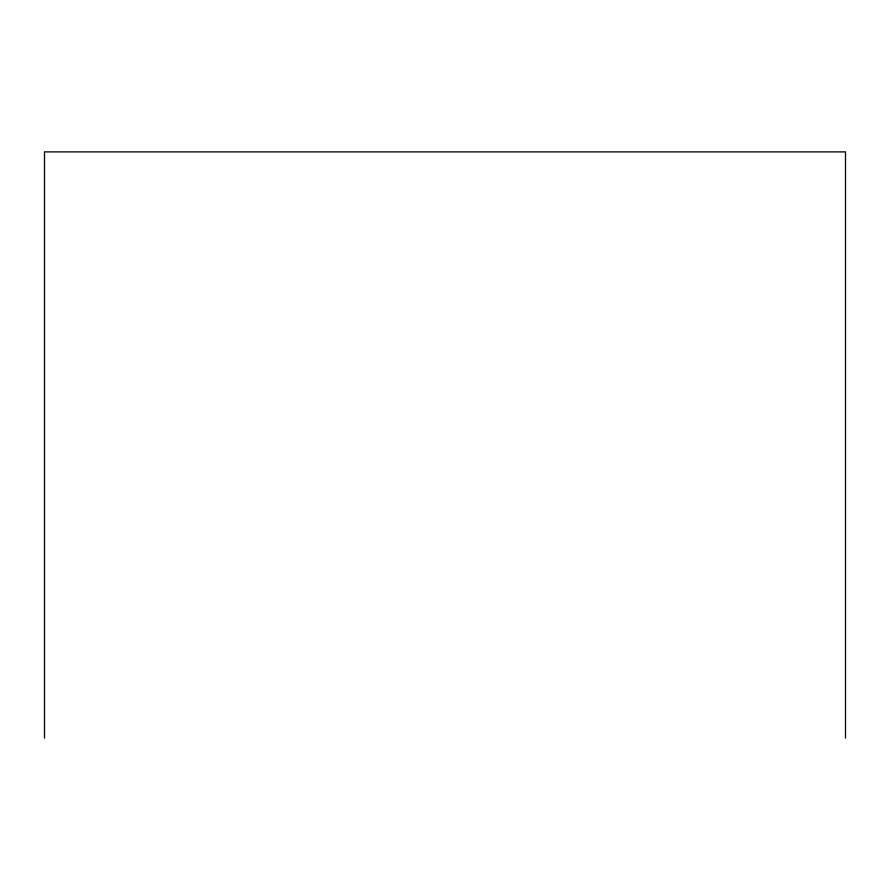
<?xml version="1.0" encoding="UTF-8"?>
<svg xmlns="http://www.w3.org/2000/svg" width="890" height="890" viewBox="0 0 890 890"><rect width="100%" height="100%" fill="white"/><g stroke="black" fill="none" stroke-linecap="round" stroke-linejoin="round"><path stroke-width="1.33" d="M845.5 738.11L845.5 151.89L44.5 151.89L44.5 738.11"/></g></svg>
